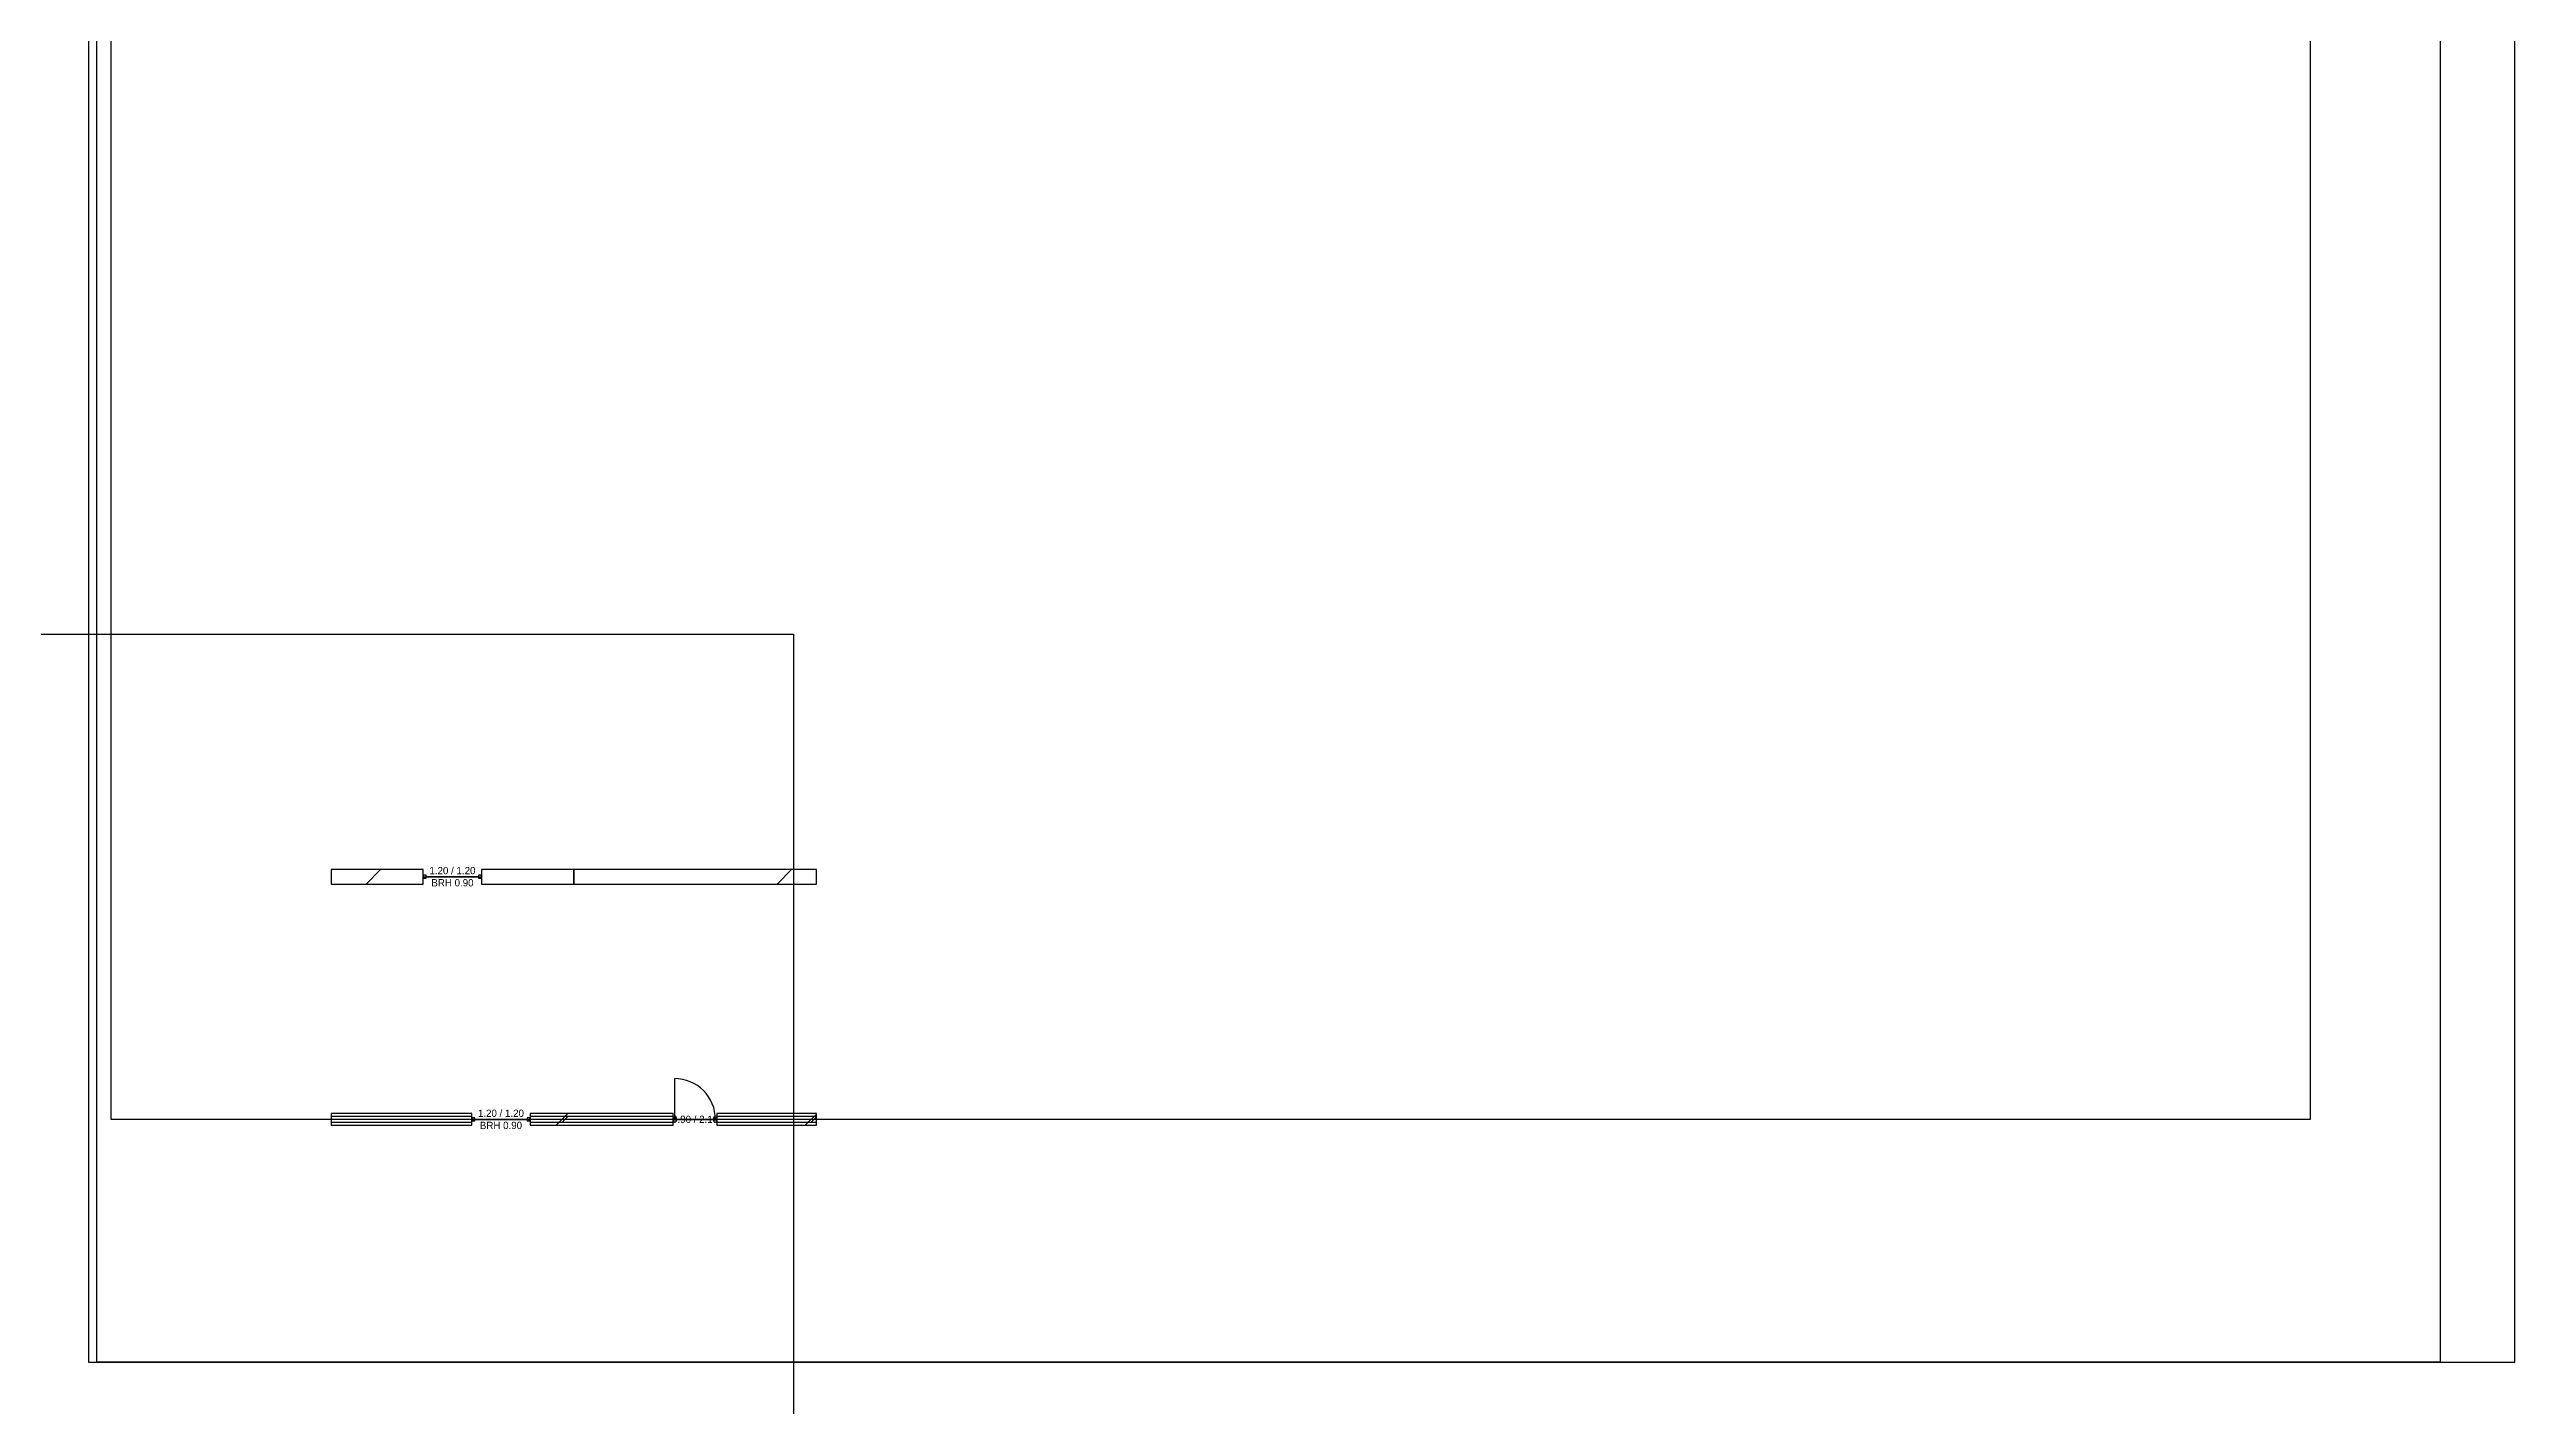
# Model space of a CAD drawing. Extents: x -35.8 to 45, y -40 to 50.
# Drawn here: x -5.8 to 45, y -5.9 to 22.1 of the extents above; entities that cross this region are included whole.
import ezdxf

# ---------------------------------------------------------------- set-up
doc = ezdxf.new("R2010")
doc.units = 0
doc.header["$MEASUREMENT"] = 0
doc.layers.add('AEC_CONTROLPLANES', color=7, linetype='Continuous', plot=False)

msp = doc.modelspace()

# ---------------------------------------------------------------- hatches: boundary and pattern name
h = msp.add_hatch()
h.set_pattern_fill('ANSI31', color=256, style=0)
h.set_pattern_definition([(45, (0, -4.85), (-2.2451, 2.2451), [])])
h.paths.add_polyline_path([(0, 4.85), (1.9, 4.85), (1.9, 5.15), (0, 5.15), (0, 4.85)], flags=17)
h = msp.add_hatch()
h.set_pattern_fill('ANSI31', color=256, style=0)
h.set_pattern_definition([(45, (-3.1, -4.85), (-2.2451, 2.2451), [])])
h.paths.add_polyline_path([(3.1, 4.85), (5, 4.85), (5, 5.15), (3.1, 5.15), (3.1, 4.85)], flags=17)
h = msp.add_hatch()
h.set_pattern_fill('ANSI31', color=256, style=0)
h.set_pattern_definition([(45, (-5, -4.85), (-2.24506, 2.24506), [])])
h.paths.add_polyline_path([(5, 4.85), (10, 4.85), (10, 5.15), (5, 5.15), (5, 4.85)], flags=17)
h = msp.add_hatch()
h.set_pattern_fill('ANSI31', color=256, style=0)
h.set_pattern_definition([(45, (0, 0.12), (-2.245, 2.245), [])])
h.paths.add_polyline_path([(0, -0.12), (2.9, -0.12), (2.9, 0.12), (0, 0.12), (0, -0.12)], flags=17)
h = msp.add_hatch()
h.set_pattern_fill('ANSI31', color=256, style=0)
h.set_pattern_definition([(45, (0, 0.06), (-2.245, 2.245), [])])
h.paths.add_polyline_path([(0, -0.06), (2.9, -0.06), (2.9, 0.06), (0, 0.06), (0, -0.06)], flags=17)
h = msp.add_hatch()
h.set_pattern_fill('ANSI31', color=256, style=0)
h.set_pattern_definition([(45, (-4.1, 0.12), (-2.2451, 2.2451), [])])
h.paths.add_polyline_path([(4.1, -0.12), (7.05, -0.12), (7.05, 0.12), (4.1, 0.12), (4.1, -0.12)], flags=17)
h = msp.add_hatch()
h.set_pattern_fill('ANSI31', color=256, style=0)
h.set_pattern_definition([(45, (-4.1, 0.06), (-2.2451, 2.2451), [])])
h.paths.add_polyline_path([(4.1, -0.06), (7.05, -0.06), (7.05, 0.06), (4.1, 0.06), (4.1, -0.06)], flags=17)
h = msp.add_hatch()
h.set_pattern_fill('ANSI31', color=256, style=0)
h.set_pattern_definition([(45, (-7.95, 0.12), (-2.24506, 2.24506), [])])
h.paths.add_polyline_path([(7.95, -0.12), (10, -0.12), (10, 0.12), (7.95, 0.12), (7.95, -0.12)], flags=17)
h = msp.add_hatch()
h.set_pattern_fill('ANSI31', color=256, style=0)
h.set_pattern_definition([(45, (-7.95, 0.06), (-2.24506, 2.24506), [])])
h.paths.add_polyline_path([(7.95, -0.06), (10, -0.06), (10, 0.06), (7.95, 0.06), (7.95, -0.06)], flags=17)

# ---------------------------------------------------------------- linework, layer by layer
for points in [[(0, 4.85), (1.9, 4.85), (1.9, 5.15), (0, 5.15)], [(3.1, 4.85), (5, 4.85), (5, 5.15), (3.1, 5.15)], [(5, 4.85), (10, 4.85), (10, 5.15), (5, 5.15)], [(1.9, 4.97), (1.96, 4.97), (1.96, 5.03), (1.9, 5.03)], [(3.04, 4.97), (3.1, 4.97), (3.1, 5.03), (3.04, 5.03)], [(0, -0.12), (2.9, -0.12), (2.9, 0.12), (0, 0.12)], [(0, -0.06), (2.9, -0.06), (2.9, 0.06), (0, 0.06)], [(2.9, -0.03), (2.96, -0.03), (2.96, 0.03), (2.9, 0.03)], [(4.04, -0.03), (4.1, -0.03), (4.1, 0.03), (4.04, 0.03)], [(4.1, -0.12), (7.05, -0.12), (7.05, 0.12), (4.1, 0.12)], [(4.1, -0.06), (7.05, -0.06), (7.05, 0.06), (4.1, 0.06)], [(7.05, -0.03), (7.11, -0.03), (7.11, 0.03), (7.05, 0.03)], [(7.89, -0.03), (7.95, -0.03), (7.95, 0.03), (7.89, 0.03)], [(7.95, -0.12), (10, -0.12), (10, 0.12), (7.95, 0.12)], [(7.95, -0.06), (10, -0.06), (10, 0.06), (7.95, 0.06)]]:
    msp.add_lwpolyline(points, close=True)
for points in [[(1.9, 5), (3.1, 5)], [(1.9, 5), (3.1, 5)], [(2.3, 5), (2.7, 5)], [(7.08, 0), (7.08, 0.84)], [(7.92, 0), (7.916, 0.082), (7.904, 0.164), (7.884, 0.244), (7.856, 0.321), (7.821, 0.396), (7.778, 0.467), (7.729, 0.533), (7.674, 0.594), (7.613, 0.649), (7.547, 0.698), (7.476, 0.741), (7.401, 0.776), (7.324, 0.804), (7.244, 0.824), (7.162, 0.836), (7.08, 0.84)], [(2.9, 0), (4.1, 0)], [(2.9, 0), (4.1, 0)], [(3.3, 0), (3.7, 0)], [(7.3, 0), (7.7, 0)]]:
    msp.add_lwpolyline(points)
for points in [[(3.04, 5, 0.96), (1.96, 5, 1.5), (3.04, 5, 2.04)], [(3.04, 5, 0.96), (1.96, 5, 1.5), (3.04, 5, 2.04)], [(4.04, 0, 0.96), (2.96, 0, 1.5), (4.04, 0, 2.04)], [(4.04, 0, 0.96), (2.96, 0, 1.5), (4.04, 0, 2.04)], [(7.89, 0, 0.06), (7.11, 0, 1.05), (7.89, 0, 2.04)], [(7.89, 0, 0), (7.11, 0, 1.02), (7.89, 0, 2.04)]]:
    msp.add_polyline3d(points)
for points in [[(1.96, 5, 0.96), (3.04, 5, 0.96), (3.04, 5, 2.04), (1.96, 5, 2.04)], [(2, 5, 1), (3, 5, 1), (3, 5, 2), (2, 5, 2)], [(2.96, 0, 0.96), (4.04, 0, 0.96), (4.04, 0, 2.04), (2.96, 0, 2.04)], [(3, 0, 1), (4, 0, 1), (4, 0, 2), (3, 0, 2)], [(7.11, 0, 0), (7.89, 0, 0), (7.89, 0, 2.04), (7.11, 0, 2.04)], [(7.15, 0, 0), (7.85, 0, 0), (7.85, 0, 2), (7.15, 0, 2)]]:
    msp.add_polyline3d(points, close=True)
for p in [(2.5, 5), (0, 0), (3.5, 0), (7.5, 0)]:
    msp.add_point(p)
at = {"layer": 'AEC_CONTROLPLANES', "color": 4}
for points in [[(-4.532, 0, 0.387), (-4.532, 50, 0.387), (40.784, 50, 21.518), (40.784, 0, 21.518)], [(-5, -5, 3), (45, -5, 3), (45, 45, 3), (-5, 45, 3)], [(-4.83, -5, 1.206), (-4.83, 45, 1.206), (43.467, 45, 14.147), (43.467, -5, 14.147)], [(9.532, 10, 2.718), (9.532, -40, 2.718), (-35.784, -40, 23.849), (-35.784, 10, 23.849)]]:
    msp.add_polyline3d(points, close=True, dxfattribs=at)
at = {"layer": 'AEC_CONTROLPLANES', "color": 2}
msp.add_polyline3d([(-5, -5, 0), (45, -5, 0), (45, 45, 0), (-5, 45, 0)], close=True, dxfattribs=at)

# ---------------------------------------------------------------- texts
at = {"char_height": 0.15, "width": 10, "attachment_point": 5}
for s, insert in [('1.20 / 1.20\\PBRH 0.90', (2.5, 5)), ('1.20 / 1.20\\PBRH 0.90', (3.5, 0)), ('0.90 / 2.10', (7.5, 0))]:
    msp.add_mtext(s, dxfattribs=dict(at, insert=insert))

doc.saveas('drawing.dxf')
